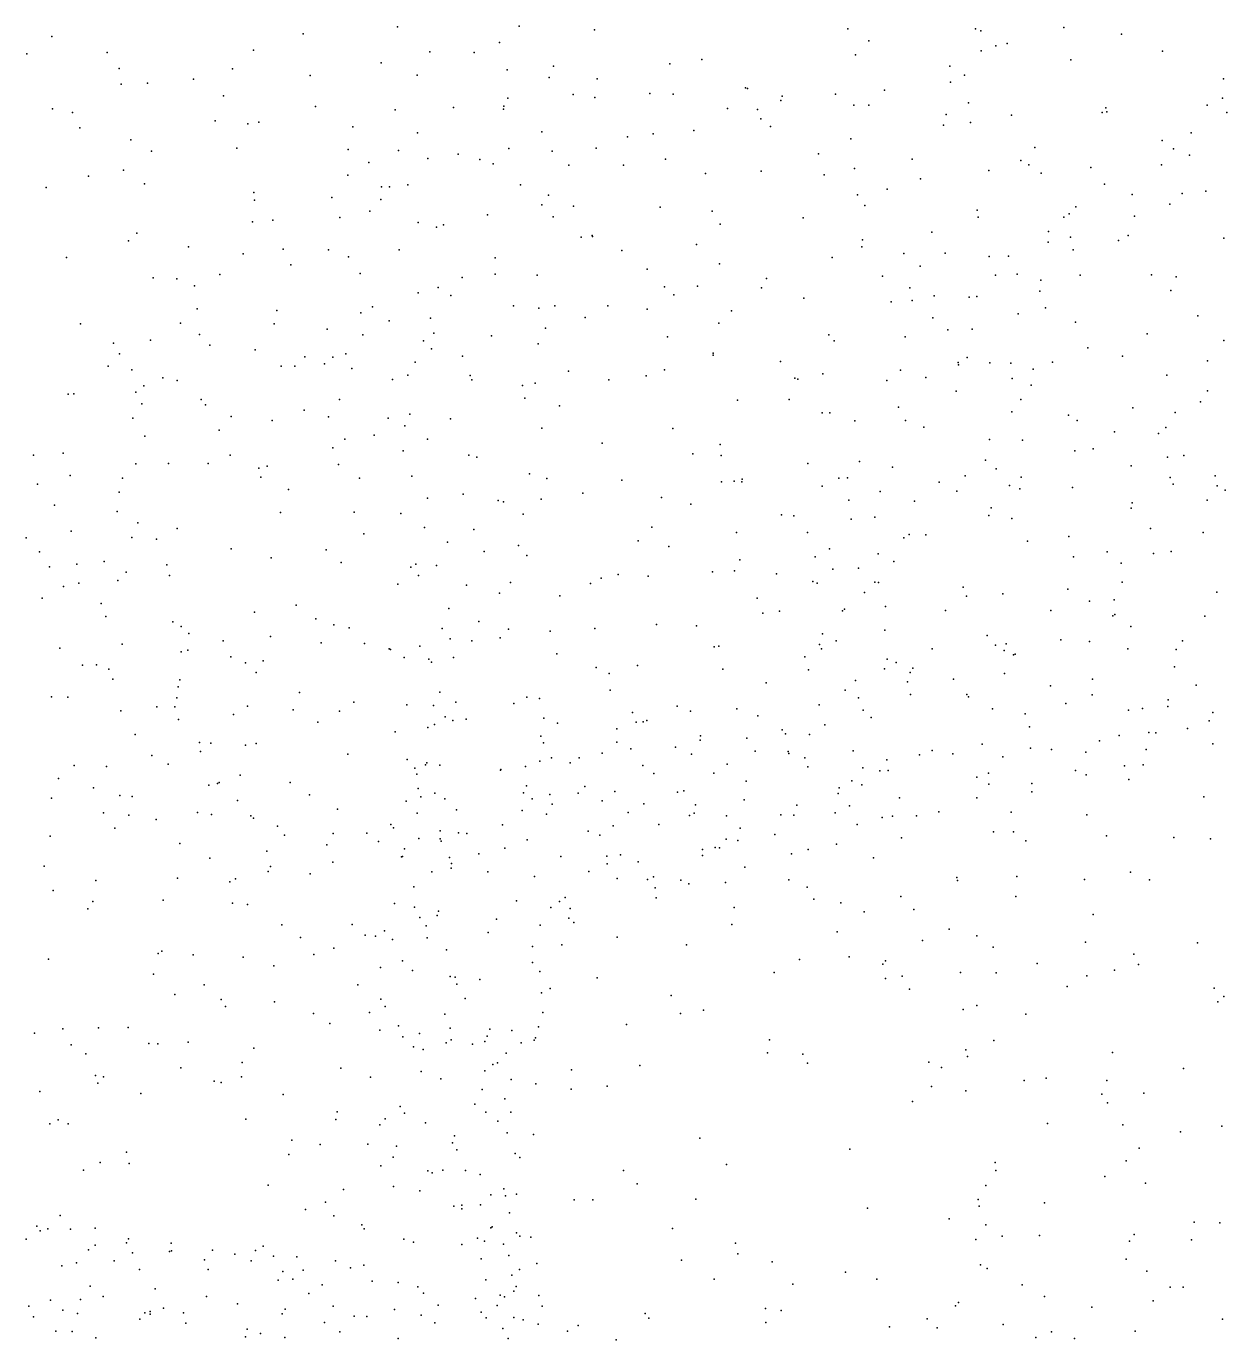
# Model space of a CAD drawing. Header units: metres. Extents: x -25 to 25, y -27.7 to 27.8.
# Drawn here: x -1.737 to -0.191, y 3.4 to 5.092 of the extents above; entities that cross this region are included whole.
import ezdxf

# ---------------------------------------------------------------- set-up
doc = ezdxf.new("R2010")
doc.units = ezdxf.units.M

msp = doc.modelspace()

# ---------------------------------------------------------------- linework, layer by layer
for p in [(-1.7046, 5.0784, 25.8565), (-1.3809, 5.0817, 15.5738), (-1.2593, 5.0908, 26.0219), (-1.1024, 5.0916, 29.1699), (-1.0054, 5.0872, 28.9107), (-0.6795, 5.0885, 20.309), (-0.5148, 5.0883, 15.2876), (-0.5081, 5.0856, 2.7946), (-0.4012, 5.09, -4.4255), (-0.327, 5.0815, -4.572), (-1.4447, 5.0607, -16.764), (-1.2176, 5.0588, 26.4302), (-1.1277, 5.0708, -20.504), (-0.6522, 5.073, -2.4592), (-0.5075, 5.0599, 20.0473), (-0.4889, 5.0662, -21.6678), (-0.4741, 5.0695, 26.9372), (-0.2739, 5.0597, 27.0469), (-1.7367, 5.056, 13.525), (-1.633, 5.058, -16.064), (-1.2801, 5.0446, 3.8482), (-1.1606, 5.0579, 26.5085), (-0.9084, 5.0432, 3.7418), (-0.8674, 5.0488, 26.775), (-0.6694, 5.0548, 15.3303), (-0.3923, 5.0483, 26.9717), (-1.6178, 5.0373, 29.5294), (-1.4716, 5.0369, 25.8073), (-1.3717, 5.0282, 29.4269), (-1.2338, 5.0288, 29.3166), (-1.1182, 5.0353, 15.4989), (-1.0641, 5.0256, 29.0229), (-1.0582, 5.0403, -16.1999), (-0.5478, 5.0402, 26.1504), (-0.529, 5.0288, 13.7971), (-1.615, 5.0169, 25.6461), (-1.581, 5.0184, 16.0227), (-1.5218, 5.0236, 29.5014), (-1.002, 5.0237, -16.5656), (-0.8112, 5.0123, 26.1331), (-0.8084, 5.0113, 15.4747), (-0.632, 5.0091, 26.8779), (-0.5472, 5.0198, 15.4664), (-0.1956, 5.0237, 26.2827), (-1.4834, 5.002, 22.2556), (-1.1173, 4.9989, 21.879), (-1.0331, 5.0036, 28.8711), (-1.005, 5, 28.7895), (-0.9345, 5.0051, 20.6143), (-0.9042, 5.0041, 28.6098), (-0.7658, 4.9959, 28.5084), (-0.7639, 5.0016, 20.408), (-0.6951, 5.004, -16.3254), (-0.5238, 4.9929, 28.4959), (-0.1967, 4.999, -23.6918), (-1.7035, 4.9852, 21.1962), (-1.6776, 4.9806, -23.1737), (-1.3647, 4.9882, 20.9776), (-1.2623, 4.9841, 26.2961), (-1.187, 4.9869, 29.2442), (-1.1226, 4.9848, 29.1311), (-1.1223, 4.9888, 26.5629), (-0.8345, 4.9855, 21.7479), (-0.7955, 4.9844, 26.8182), (-0.6715, 4.9899, 21.6755), (-0.6522, 4.9898, 28.5003), (-0.5527, 4.978, 3.2053), (-0.4686, 4.9771, -10.459), (-0.3516, 4.9807, -20.8506), (-0.3471, 4.9866, 21.5261), (-0.3458, 4.9814, 28.4862), (-0.2164, 4.9899, 27.0413), (-0.1914, 4.9805, 21.4505), (-1.6684, 4.9608, 25.5617), (-1.4942, 4.9698, 25.7469), (-1.452, 4.9661, 29.4549), (-1.4377, 4.9681, 15.9244), (-1.3169, 4.9622, 15.8089), (-0.8778, 4.9573, 26.7701), (-0.7915, 4.9725, -10.4059), (-0.7789, 4.9623, -2.9897), (-0.5562, 4.9643, 3.3851), (-0.5213, 4.9678, -4.1539), (-1.6026, 4.9455, 3.9295), (-1.2334, 4.9543, 26.3754), (-1.0735, 4.9557, 28.9407), (-0.963, 4.949, 28.635), (-0.93, 4.9532, 15.6137), (-0.6756, 4.9468, -3.7939), (-0.2745, 4.9446, 26.9974), (-0.237, 4.9542, 28.4589), (-1.5762, 4.9308, 29.4657), (-1.4663, 4.9345, 25.9207), (-1.3226, 4.933, 13.7855), (-1.2579, 4.9317, -23.3628), (-1.181, 4.9269, 29.1574), (-1.1158, 4.9343, 29.0152), (-1.06, 4.9306, 28.8101), (-1.0032, 4.9348, 26.6881), (-0.7171, 4.9275, -3.6334), (-0.4385, 4.9356, -23.5761), (-0.2601, 4.9338, 19.5406), (-0.2395, 4.9255, 2.5666), (-1.2962, 4.9161, 26.0248), (-1.2202, 4.9212, -16.6737), (-1.1531, 4.9201, 20.8104), (-1.1361, 4.9143, 26.5235), (-1.0384, 4.9125, 13.8523), (-0.9684, 4.9125, 26.1533), (-0.914, 4.9206, -23.3678), (-0.6709, 4.9082, 13.7837), (-0.5964, 4.9205, 20.1302), (-0.4565, 4.9188, 28.4924), (-0.4464, 4.9132, 26.9125), (-0.3666, 4.9095, 15.6946), (-0.2755, 4.9133, 13.5838), (-1.657, 4.8987, 16.2989), (-1.612, 4.9062, 13.6833), (-1.323, 4.8996, 29.2953), (-0.8627, 4.902, 13.8433), (-0.7909, 4.9051, -3.1859), (-0.7099, 4.9001, 3.7745), (-0.5857, 4.8952, 26.1957), (-0.4977, 4.9058, 3.0196), (-0.4305, 4.9024, 13.6592), (-1.7115, 4.8838, -10.2091), (-1.585, 4.8888, 25.5779), (-1.4444, 4.8775, -20.6192), (-1.2799, 4.8846, 20.8955), (-1.2695, 4.8846, 16.0204), (-1.246, 4.8873, 26.3154), (-1.1007, 4.8875, 3.8751), (-1.065, 4.8741, 28.7025), (-0.6668, 4.8746, -2.4876), (-0.6287, 4.8816, -3.9858), (-0.349, 4.8882, 26.9458), (-0.3131, 4.8747, 16.7372), (-0.2489, 4.8762, 26.7492), (-0.2184, 4.8793, -16.155), (-1.4432, 4.8674, 16.2327), (-1.3438, 4.871, 25.901), (-1.2806, 4.8685, 26.1447), (-1.0732, 4.8616, 26.6251), (-1.0328, 4.8599, 22.0884), (-0.921, 4.8588, 15.9234), (-0.6575, 4.8609, 15.9427), (-0.3856, 4.8589, 26.383), (-0.2647, 4.8623, 28.4573), (-1.446, 4.8395, 29.3405), (-1.4197, 4.842, -10.3193), (-1.3335, 4.8451, 22.2522), (-1.2947, 4.8536, 26.0535), (-1.2326, 4.8388, 29.1058), (-1.1432, 4.8486, 28.8723), (-1.0586, 4.8461, -21.3194), (-0.854, 4.8536, 21.9258), (-0.737, 4.8449, -2.8383), (-0.5129, 4.8547, 19.9525), (-0.5113, 4.8459, 16.1736), (-0.4011, 4.8459, 15.9743), (-0.3944, 4.8501, 16.3724), (-0.3103, 4.8472, 2.7042), (-1.5949, 4.8249, 29.3853), (-1.2089, 4.8328, 26.3825), (-1.1998, 4.836, 29.0208), (-1.0087, 4.822, 28.531), (-0.8438, 4.8365, 16.1224), (-0.5711, 4.8264, 26.8771), (-0.4208, 4.8271, 2.9053), (-0.3183, 4.8219, -4.6974), (-1.6057, 4.8152, 25.491), (-1.5284, 4.8077, 25.5513), (-1.0226, 4.8201, -16.6268), (-1.008, 4.8208, 16.2184), (-0.8741, 4.8103, -16.0637), (-0.6613, 4.8074, 28.4845), (-0.6606, 4.8164, 26.86), (-0.4215, 4.8137, 26.9068), (-0.3927, 4.8198, -16.3729), (-0.3309, 4.8156, -15.9316), (-0.1952, 4.8186, 27.0186), (-1.6853, 4.7939, 29.3822), (-1.458, 4.7987, 13.7663), (-1.4066, 4.8045, 29.2722), (-1.3481, 4.8038, 25.8168), (-1.3224, 4.7947, 3.9021), (-1.2572, 4.8036, 26.2325), (-1.1336, 4.7932, 22.2267), (-0.9702, 4.8027, 26.7118), (-0.6997, 4.7937, 16.5616), (-0.6074, 4.7991, -21.7612), (-0.554, 4.7992, 16.6606), (-0.4974, 4.7952, 28.4826), (-0.4726, 4.7954, 3.132), (-0.3891, 4.8037, 19.7478), (-1.4882, 4.772, 29.3015), (-1.3967, 4.7842, 25.7095), (-1.3074, 4.773, 25.9372), (-1.1334, 4.7724, 28.6558), (-1.0796, 4.771, 16.3921), (-0.9378, 4.7789, 20.6063), (-0.8447, 4.7857, 28.4761), (-0.5863, 4.7825, -23.4434), (-0.4892, 4.7709, -4.3601), (-0.4612, 4.7725, 16.7947), (-0.38, 4.7712, 28.4792), (-0.2884, 4.7716, 16.9468), (-1.5739, 4.7677, 29.3247), (-1.5433, 4.7663, 25.9198), (-1.5208, 4.7573, 21.0068), (-1.207, 4.7553, -10.3353), (-1.176, 4.7682, 26.4279), (-0.9155, 4.756, -21.4838), (-0.8731, 4.7569, 26.782), (-0.7905, 4.7546, 13.7557), (-0.7842, 4.7667, -3.1141), (-0.6346, 4.7696, 13.7131), (-0.5996, 4.7547, -4.1176), (-0.4306, 4.7646, -1.9127), (-0.2567, 4.7687, 27.321), (-1.2326, 4.7484, 28.8722), (-1.1904, 4.7449, 28.7123), (-0.9032, 4.7456, 22.1698), (-0.7358, 4.7415, 28.461), (-0.5963, 4.7383, 26.8746), (-0.5681, 4.7444, 28.4691), (-0.523, 4.7426, 26.3727), (-0.5131, 4.7434, 3.4256), (-0.4321, 4.7506, -4.5275), (-0.2632, 4.7513, 26.9784), (-1.5173, 4.7275, 3.8704), (-1.4145, 4.7254, 25.6201), (-1.3066, 4.7223, -15.9596), (-1.2914, 4.7303, -20.603), (-1.1098, 4.7314, 26.2061), (-1.0774, 4.7283, 20.7288), (-1.0568, 4.7317, 13.8035), (-0.9883, 4.7313, -10.355), (-0.9376, 4.7271, 26.7368), (-0.8291, 4.7249, -23.2956), (-0.6235, 4.7368, 20.0693), (-0.46, 4.721, 28.4603), (-0.4247, 4.7288, 26.7445), (-1.6675, 4.7085, -10.0291), (-1.5387, 4.7093, 25.4704), (-1.4181, 4.7084, -23.2555), (-1.27, 4.7121, 26.0708), (-1.2168, 4.7157, 26.2941), (-1.0177, 4.7164, 28.4796), (-0.8453, 4.7092, -20.7498), (-0.5697, 4.7162, 3.5997), (-0.3862, 4.7104, -22.1246), (-0.2287, 4.7186, -1.6555), (-1.5773, 4.6871, -15.9152), (-1.5143, 4.6945, -20.7282), (-1.3497, 4.7016, 29.0069), (-1.3041, 4.694, 25.8371), (-1.2257, 4.6864, 13.8226), (-1.2126, 4.6961, 28.6014), (-1.1382, 4.693, 26.4733), (-1.0687, 4.7029, 26.6201), (-0.9116, 4.6917, 28.4529), (-0.7036, 4.694, -3.8535), (-0.697, 4.6863, 22.0309), (-0.6055, 4.6917, -2.3644), (-0.5507, 4.7005, 21.8729), (-0.5194, 4.7014, 26.8978), (-0.2937, 4.6956, 28.4263), (-0.195, 4.6869, 21.5915), (-1.6249, 4.6834, 16.5974), (-1.6173, 4.6695, 25.376), (-1.501, 4.6807, 29.173), (-1.4425, 4.6749, 29.0999), (-1.3259, 4.6695, 25.7315), (-1.2155, 4.6763, 22.3263), (-1.0781, 4.6824, 16.5459), (-0.8528, 4.6705, 26.2915), (-0.3702, 4.6773, 2.9124), (-1.632, 4.6539, 29.1942), (-1.409, 4.654, 25.5539), (-1.3913, 4.6536, 28.8893), (-1.3785, 4.6657, 13.84), (-1.3534, 4.6568, 25.646), (-1.3424, 4.6655, 28.805), (-1.2367, 4.6589, 26.2024), (-1.1755, 4.6666, 26.3842), (-0.8528, 4.6679, 3.9396), (-0.766, 4.6599, 20.29), (-0.5371, 4.6585, 26.5252), (-0.5368, 4.6555, -4.25), (-0.5258, 4.6651, 28.436), (-0.4963, 4.6583, 27.0198), (-0.4694, 4.6578, -2.0515), (-0.4158, 4.659, 19.6973), (-0.3258, 4.6667, 26.9634), (-0.2162, 4.6606, 19.1703), (-1.6014, 4.6492, -16.8432), (-1.5613, 4.6388, 29.0925), (-1.3181, 4.6507, 28.6533), (-1.2656, 4.6365, 25.9571), (-1.2459, 4.6423, 26.1169), (-1.1655, 4.6419, 28.4633), (-1.1636, 4.6363, -23.2856), (-1.0391, 4.6472, -20.6432), (-0.9872, 4.636, -16.0115), (-0.939, 4.6414, 26.741), (-0.9153, 4.649, 16.6673), (-0.7476, 4.6384, 28.4171), (-0.7437, 4.637, -10.3819), (-0.7116, 4.6439, 3.8805), (-0.6115, 4.6485, 28.4303), (-0.5788, 4.6394, 26.8955), (-0.4675, 4.6379, 27.3587), (-0.4407, 4.6498, 16.9753), (-0.2686, 4.6423, -23.6895), (-1.5963, 4.6202, 22.4009), (-1.586, 4.6286, -10.2076), (-1.5431, 4.6355, 25.4081), (-1.0984, 4.6289, 26.5407), (-1.0821, 4.6318, 28.4387), (-0.6292, 4.6353, -20.8149), (-0.5397, 4.6217, 26.7036), (-0.4433, 4.6293, -16.4924), (-0.216, 4.6219, 19.0149), (-1.6832, 4.6179, 3.7931), (-1.6761, 4.6181, 29.1178), (-1.5887, 4.6051, 16.7395), (-1.5121, 4.611, 26.0486), (-1.5064, 4.6041, 28.9531), (-1.3339, 4.6107, 28.5381), (-1.0952, 4.6125, -16.6481), (-1.0506, 4.6026, 26.6433), (-0.8216, 4.61, 26.8523), (-0.7548, 4.6108, -3.5882), (-0.4565, 4.6108, -23.5168), (-0.225, 4.608, -10.5884), (-1.6002, 4.5869, 28.9592), (-1.4735, 4.5888, 28.7779), (-1.3793, 4.5972, 22.362), (-1.3479, 4.5887, 16.7229), (-1.2712, 4.5869, 25.8118), (-1.2435, 4.5919, 26.0284), (-1.1911, 4.5858, 20.7989), (-0.7123, 4.5939, 26.8763), (-0.7025, 4.5939, 13.7628), (-0.614, 4.6008, -4.1192), (-0.4681, 4.5948, 26.9284), (-0.395, 4.5907, 21.8162), (-0.3123, 4.6001, 27.6978), (-0.2577, 4.5941, -22.2797), (-1.4888, 4.5713, 28.6543), (-1.4208, 4.584, 20.9046), (-1.2497, 4.5771, 28.4552), (-1.0732, 4.5738, 16.7651), (-0.9047, 4.5736, 26.7909), (-0.6703, 4.5833, 16.9019), (-0.6049, 4.5839, 19.9351), (-0.5813, 4.5754, 3.505), (-0.3841, 4.5837, 28.4002), (-0.3359, 4.5691, 26.9804), (-0.2699, 4.5749, 28.359), (-1.5847, 4.5638, 28.7706), (-1.3272, 4.5596, -16.7267), (-1.2893, 4.565, 25.7201), (-1.2208, 4.5598, 26.1172), (-0.9959, 4.5547, 28.3815), (-0.8437, 4.5529, -23.137), (-0.4968, 4.5594, 13.72), (-0.4542, 4.5585, -15.8955), (-0.2792, 4.5669, -16.2959), (-1.7279, 4.539, -9.6019), (-1.6898, 4.5419, 28.8043), (-1.4746, 4.5393, 13.8865), (-1.3426, 4.5487, -21.0874), (-1.2521, 4.5446, 25.8969), (-1.1673, 4.5391, 28.3978), (-1.157, 4.5367, 26.3737), (-0.8788, 4.5409, 20.4746), (-0.8424, 4.5388, 26.3745), (-0.3868, 4.5449, 17.1553), (-0.3634, 4.5473, 19.5119), (-0.2677, 4.5365, 18.8526), (-0.2465, 4.5386, 13.6121), (-1.596, 4.5281, 25.2993), (-1.5542, 4.5286, 28.5712), (-1.5031, 4.5283, 25.3666), (-1.4379, 4.5223, 16.8726), (-1.4273, 4.5248, 28.4756), (-1.3354, 4.5272, 25.5608), (-0.7307, 4.5286, -2.8917), (-0.6641, 4.5308, 26.5089), (-0.6217, 4.5238, 27.0159), (-0.5021, 4.5326, -4.3796), (-0.4883, 4.5214, 3.2203), (-0.3145, 4.5254, 19.3018), (-1.7227, 4.5018, 17.1469), (-1.6808, 4.5131, 28.72), (-1.6135, 4.5094, 16.9735), (-1.4354, 4.5107, 25.4233), (-1.3083, 4.5096, 26.2546), (-1.2408, 4.5119, 3.8237), (-1.0893, 4.5152, 28.3644), (-1.0671, 4.5093, 26.6155), (-0.9703, 4.5071, -10.3738), (-0.8419, 4.5047, -20.6743), (-0.8257, 4.5055, 28.3405), (-0.8158, 4.5046, 22.3202), (-0.8154, 4.5084, 3.9363), (-0.6908, 4.5095, -21.8625), (-0.6798, 4.5098, -3.9312), (-0.5615, 4.5043, 26.9471), (-0.5284, 4.5125, 22.0093), (-0.4562, 4.5107, -4.5355), (-0.2642, 4.5105, 21.7785), (-0.2604, 4.5019, 2.7239), (-0.2063, 4.5124, 17.4425), (-1.6176, 4.4917, 26.0417), (-1.3996, 4.4951, -20.5969), (-1.2206, 4.4838, 28.355), (-1.1748, 4.4891, 26.2906), (-1.0205, 4.49, 26.7078), (-0.9193, 4.4848, 26.8092), (-0.7123, 4.4992, 26.9195), (-0.6378, 4.4925, 28.3442), (-0.539, 4.4927, 19.7559), (-0.471, 4.5, -2.1811), (-0.458, 4.4957, 28.3454), (-0.3902, 4.4976, -2.0222), (-0.2039, 4.4998, -1.7519), (-0.1935, 4.4939, 18.0193), (-1.701, 4.4747, 3.7292), (-1.6204, 4.4667, -9.9029), (-1.1294, 4.4806, 26.4522), (-1.1227, 4.4791, 26.3378), (-1.0744, 4.4827, 3.8873), (-0.8816, 4.4762, -21.5502), (-0.6779, 4.4811, 3.6961), (-0.5936, 4.4797, -22.215), (-0.4948, 4.4712, 27.6407), (-0.3143, 4.4708, 18.5), (-0.3131, 4.4777, 19.1111), (-0.2164, 4.4812, 27.9772), (-1.5938, 4.4522, 28.4916), (-1.41, 4.4655, 28.3923), (-1.315, 4.4657, 20.7996), (-1.2551, 4.4641, 16.939), (-1.0976, 4.4631, 22.4338), (-0.7647, 4.4625, -3.3523), (-0.7487, 4.4609, -3.0443), (-0.6749, 4.4566, 27.1527), (-0.6447, 4.4595, 27.364), (-0.4978, 4.4616, -23.3386), (-0.468, 4.4577, -22.6261), (-1.7373, 4.4327, -20.6765), (-1.6795, 4.4412, 18.3501), (-1.6012, 4.4333, 25.2591), (-1.5429, 4.4446, 17.1106), (-1.3025, 4.4378, 25.5921), (-1.2246, 4.446, -10.3421), (-1.1608, 4.4435, 13.8889), (-0.9319, 4.4463, 22.436), (-0.8227, 4.4394, -16.6455), (-0.7313, 4.4394, -3.648), (-0.6073, 4.4326, 17.1344), (-0.6002, 4.4368, -2.5086), (-0.5789, 4.4364, 28.3056), (-0.3947, 4.4343, 27.0324), (-0.2897, 4.4447, -4.8942), (-0.2219, 4.4394, 17.6554), (-1.5695, 4.4311, 22.4693), (-1.4734, 4.4184, -15.9371), (-1.3513, 4.4171, 25.4966), (-1.195, 4.4273, 26.1879), (-1.1036, 4.4228, -20.5597), (-0.9494, 4.429, -15.9868), (-0.9099, 4.4217, 28.2935), (-0.7029, 4.4183, 28.294), (-0.4478, 4.4284, 28.2943), (-1.7202, 4.4148, 18.1618), (-1.6371, 4.402, -16.3419), (-1.422, 4.4071, 28.3286), (-1.3316, 4.4009, 13.9123), (-1.1475, 4.4152, 26.3952), (-1.0927, 4.4101, 26.5505), (-0.8183, 4.4042, 20.2259), (-0.7216, 4.4082, 19.9474), (-0.6401, 4.412, 13.8417), (-0.6201, 4.4022, -20.7141), (-0.3887, 4.4083, 18.8421), (-0.3452, 4.4148, 28.2566), (-0.3274, 4.3999, 18.2493), (-0.2859, 4.4127, -1.9318), (-0.2629, 4.4152, 27.1234), (-1.7072, 4.3953, 13.8894), (-1.6723, 4.3986, -16.6293), (-1.6087, 4.3883, 18.5071), (-1.5561, 4.3978, 3.7067), (-1.553, 4.3843, 28.3587), (-1.2419, 4.3949, 28.2965), (-1.2357, 4.3986, 17.0798), (-1.2322, 4.3842, 25.809), (-1.2091, 4.3972, 25.9737), (-0.9749, 4.3854, 17.0653), (-0.9363, 4.3835, 20.4662), (-0.8535, 4.3887, 26.9115), (-0.8251, 4.3901, 28.2696), (-0.7711, 4.3863, 17.1128), (-0.6988, 4.3924, 26.7112), (-0.6656, 4.3935, 26.9982), (-1.6892, 4.3699, 28.4357), (-1.6696, 4.3742, 20.8862), (-1.6193, 4.3777, 17.3794), (-1.2588, 4.3732, 3.7545), (-1.1703, 4.3715, 26.2737), (-1.1139, 4.3752, 28.2747), (-1.0108, 4.374, 26.3931), (-0.9971, 4.3806, 28.2723), (-0.7242, 4.3764, 26.9384), (-0.719, 4.3744, -22.5927), (-0.6447, 4.3756, 3.4679), (-0.6398, 4.3751, -4.0174), (-0.531, 4.3691, 17.2649), (-0.3961, 4.3665, 7.3354), (-0.3262, 4.3756, 27.9505), (-1.7168, 4.3551, 25.1659), (-1.6407, 4.348, -20.9848), (-1.1279, 4.3612, 20.6604), (-1.0504, 4.3579, 26.6777), (-0.7961, 4.3548, -10.4222), (-0.6579, 4.3623, -2.6922), (-0.5263, 4.3576, 28.244), (-0.4797, 4.3606, 18.6063), (-0.3679, 4.3509, 21.9925), (-0.3364, 4.353, 18.102), (-0.2042, 4.3629, 28.1517), (-1.635, 4.3314, 28.3416), (-1.4436, 4.3368, 25.3425), (-1.3896, 4.3459, 25.4204), (-1.193, 4.3416, 26.0584), (-0.7889, 4.3357, 26.5287), (-0.7675, 4.3384, 26.9903), (-0.6864, 4.3386, 27.5262), (-0.6835, 4.3408, -3.8419), (-0.6308, 4.3443, 22.2401), (-0.5537, 4.339, 27.0612), (-0.4177, 4.3391, -16.5278), (-0.338, 4.3323, 27.1418), (-0.3354, 4.3341, -22.7672), (-0.2195, 4.3317, 28.113), (-1.5486, 4.3245, 18.3457), (-1.538, 4.3184, 28.3034), (-1.3646, 4.3282, 22.4821), (-1.3413, 4.3207, -22.9816), (-1.3214, 4.3169, 25.4975), (-1.2016, 4.3159, 25.9509), (-1.1547, 4.3249, 26.3598), (-1.1163, 4.315, -16.6693), (-1.0052, 4.3158, 26.7773), (-0.9258, 4.3211, 26.8701), (-0.874, 4.3195, 28.2207), (-0.3149, 4.3183, 17.8264), (-1.528, 4.3096, 13.9213), (-1.4839, 4.2999, 17.3742), (-1.423, 4.3056, -16.1403), (-1.3576, 4.2974, 28.2495), (-1.1913, 4.3027, 22.5195), (-1.1634, 4.3001, -15.9785), (-1.127, 4.304, 28.2208), (-1.0628, 4.3126, -22.9124), (-0.7118, 4.309, -2.9149), (-0.6944, 4.3, 27.0519), (-0.6315, 4.3139, 28.2094), (-0.4999, 4.3069, -4.3907), (-0.4052, 4.3011, 2.9927), (-0.3683, 4.2991, -2.1976), (-0.2483, 4.3001, 7.4659), (-1.6939, 4.2906, 19.1651), (-1.614, 4.2958, 25.1844), (-1.5379, 4.286, 18.7094), (-1.5294, 4.2881, 22.5516), (-1.3019, 4.2967, 20.6937), (-1.2701, 4.2899, 25.6183), (-1.2683, 4.2889, 28.2263), (-1.2304, 4.2932, 25.765), (-1.0542, 4.2832, 17.2062), (-0.8514, 4.2924, 26.9683), (-0.8453, 4.2932, 20.0006), (-0.7156, 4.2951, 3.653), (-0.7131, 4.2897, 17.2607), (-0.5709, 4.2899, 3.3048), (-0.489, 4.2944, 17.4014), (-0.478, 4.2876, 27.1388), (-0.4754, 4.296, 28.1755), (-0.4659, 4.2821, 22.1152), (-0.4639, 4.283, 7.5071), (-0.3186, 4.2897, -23.3326), (-0.2563, 4.289, 28.0847), (-1.6647, 4.2688, 17.8926), (-1.6469, 4.2689, -22.9031), (-1.631, 4.2636, 3.6732), (-1.4737, 4.2796, 18.5696), (-1.455, 4.2718, 28.245), (-1.4322, 4.2741, -16.3887), (-1.2507, 4.2786, -21.2212), (-1.2191, 4.2765, 17.2511), (-1.2155, 4.2726, 25.8611), (-1.187, 4.2787, 13.9164), (-1.0036, 4.2655, 13.9211), (-0.95, 4.2684, 28.1738), (-0.8402, 4.2635, 28.1613), (-0.7349, 4.2796, -3.2123), (-0.6321, 4.2641, 27.6706), (-0.6285, 4.2764, 18.5816), (-0.6171, 4.272, 18.7563), (-0.5956, 4.2649, -10.492), (-0.2588, 4.2665, 2.5849), (-1.626, 4.2506, -9.847), (-1.5396, 4.2496, 25.2067), (-1.4411, 4.2591, 25.299), (-0.9868, 4.2578, 20.3843), (-0.73, 4.2628, -15.9344), (-0.6694, 4.2489, 27.1256), (-0.6026, 4.2472, 19.5603), (-0.5989, 4.2594, 28.1494), (-0.5433, 4.2506, 18.3368), (-0.4777, 4.2579, 3.122), (-0.3644, 4.2508, 27.2211), (-1.5417, 4.2407, 26.2038), (-1.3853, 4.2336, 18.4091), (-1.2046, 4.2338, 26.1923), (-0.9853, 4.2365, 22.6428), (-0.7846, 4.2458, 26.7182), (-0.6826, 4.2364, -22.1742), (-0.5985, 4.231, 27.1789), (-0.5261, 4.231, 13.8966), (-0.4184, 4.2422, 28.0963), (-0.3645, 4.2305, 13.8564), (-0.2306, 4.2427, 27.3425), (-1.7047, 4.2277, -9.642), (-1.6839, 4.2274, 28.3264), (-1.5692, 4.2149, 19.1074), (-1.5458, 4.2149, 17.5957), (-1.5435, 4.2267, 28.2674), (-1.4525, 4.2159, 18.2197), (-1.3154, 4.2208, 28.1865), (-1.2474, 4.2176, 18.4896), (-1.213, 4.2169, 20.5745), (-1.1841, 4.2208, 26.3077), (-1.1095, 4.2194, 26.563), (-1.0925, 4.2273, 3.7849), (-1.0765, 4.2257, 26.658), (-0.8992, 4.2157, -20.4991), (-0.7161, 4.2177, -3.3887), (-0.6656, 4.2266, 22.3406), (-0.524, 4.2278, 19.2374), (-0.4931, 4.2126, 28.0514), (-0.3987, 4.2192, -15.842), (-0.2999, 4.213, 27.9817), (-0.2673, 4.2155, -10.6784), (-0.2667, 4.2242, -23.1244), (-1.6156, 4.21, 25.1237), (-1.5411, 4.1989, 18.0497), (-1.4704, 4.2053, 18.8958), (-1.3936, 4.211, 18.7462), (-1.334, 4.2094, 25.4116), (-1.1978, 4.202, 26.3709), (-1.1882, 4.1973, 22.6325), (-1.1708, 4.1992, 28.1324), (-1.0709, 4.2004, 28.1193), (-0.9568, 4.2078, 23.8053), (-0.9381, 4.1973, 7.4334), (-0.8818, 4.2096, 27.0041), (-0.8221, 4.2124, 18.6602), (-0.7954, 4.2033, 19.7384), (-0.6595, 4.2106, -3.7515), (-0.6494, 4.2014, -2.7698), (-0.4511, 4.2061, 27.2429), (-0.3179, 4.2109, -16.2576), (-0.2142, 4.1969, 21.9878), (-0.2094, 4.2076, 27.4296), (-1.597, 4.1792, 20.6385), (-1.3618, 4.1953, 22.6063), (-1.2621, 4.1826, 25.6082), (-1.22, 4.1885, 25.8447), (-1.2115, 4.1924, 26.0397), (-1.0534, 4.1938, 26.7536), (-0.9766, 4.1868, 18.7044), (-0.952, 4.1952, 26.9102), (-0.943, 4.1956, 28.0865), (-0.7637, 4.1855, 27.1781), (-0.7594, 4.1804, 28.0217), (-0.7285, 4.1793, 18.9117), (-0.7091, 4.1918, -3.0293), (-0.4452, 4.1891, -4.5679), (-0.2919, 4.1819, 27.4148), (-0.2828, 4.1815, 27.9045), (-0.242, 4.1873, 2.4237), (-1.5142, 4.1691, -20.4912), (-1.4995, 4.1683, 19.2565), (-1.4549, 4.1658, 28.1847), (-1.4412, 4.1677, 25.2382), (-1.0748, 4.1771, 23.9891), (-1.0713, 4.1685, -10.4511), (-0.977, 4.1693, 18.4198), (-0.9014, 4.1629, 17.3741), (-0.8695, 4.1721, 27.2855), (-0.869, 4.1777, 27.0832), (-0.8093, 4.1745, -22.485), (-0.5064, 4.1671, 17.9063), (-0.4443, 4.1619, 27.3475), (-0.3552, 4.1713, 28.0272), (-0.3297, 4.1779, 7.3473), (-0.2091, 4.1674, 27.6712), (-1.5757, 4.1522, 13.9121), (-1.5129, 4.1576, 17.7813), (-1.323, 4.1539, 28.1292), (-1.2467, 4.1473, 28.0893), (-1.0758, 4.1451, 28.0329), (-1.0611, 4.1491, -21.3599), (-1.0255, 4.1493, 23.6333), (-0.9956, 4.1555, 20.0504), (-0.9588, 4.1607, 24.1103), (-0.8808, 4.154, -21.5285), (-0.7987, 4.1579, 22.5843), (-0.7562, 4.1575, 23.6269), (-0.7553, 4.1548, 18.2925), (-0.7348, 4.1491, 27.6058), (-0.6724, 4.1585, 7.7477), (-0.6289, 4.1467, 27.2912), (-0.587, 4.153, 17.5957), (-0.5708, 4.1587, -4.0131), (-0.5443, 4.1544, 27.9438), (-0.4796, 4.1506, 7.2933), (-0.4172, 4.16, 27.9323), (-0.373, 4.1566, 2.8864), (-0.2951, 4.1602, 7.5363), (-1.6758, 4.1393, 28.2937), (-1.6342, 4.1381, 19.6213), (-1.5547, 4.1413, 28.2255), (-1.2371, 4.136, 3.7159), (-1.2342, 4.1281, 23.9465), (-1.2232, 4.1405, -16.1786), (-1.2213, 4.1427, 26.1773), (-1.2048, 4.14, 18.8865), (-1.1264, 4.1336, 26.5472), (-1.1261, 4.1342, 20.3852), (-1.0946, 4.1382, -20.4126), (-1.0371, 4.1428, 18.861), (-0.9435, 4.1395, 27.0049), (-0.9293, 4.1292, 27.9618), (-0.8518, 4.1295, 7.772), (-0.8349, 4.1411, 27.2094), (-0.7309, 4.1376, 27.9355), (-0.6599, 4.1365, 7.2816), (-0.638, 4.1324, 27.9146), (-0.6275, 4.1329, 3.3523), (-0.4982, 4.1295, 27.8324), (-0.386, 4.133, 27.7815), (-0.323, 4.1392, 27.7169), (-0.2992, 4.1405, -4.8635), (-1.6959, 4.1227, 23.684), (-1.502, 4.1139, 25.1268), (-1.491, 4.1163, -10.2424), (-1.4888, 4.1175, 19.5511), (-1.4618, 4.127, -22.8718), (-1.3976, 4.1176, 18.0663), (-1.0931, 4.1134, 26.654), (-1.0182, 4.1126, 26.4118), (-0.8102, 4.1193, 27.9089), (-0.674, 4.1197, 23.8247), (-0.6615, 4.1147, 18.1055), (-0.5132, 4.1246, -4.1866), (-0.4978, 4.1156, 27.4647), (-0.4422, 4.1161, 27.5408), (-0.3724, 4.1275, -2.4143), (-0.3175, 4.1216, 22.0871), (-1.7049, 4.0972, 19.788), (-1.6509, 4.1108, 24.9989), (-1.617, 4.1009, 23.506), (-1.601, 4.0993, 26.1881), (-1.4654, 4.0943, 20.505), (-1.3725, 4.1018, 17.6279), (-1.2328, 4.1098, 23.7329), (-1.2294, 4.0992, 25.7276), (-1.211, 4.1038, 26.2928), (-1.1981, 4.0965, 28.0139), (-1.0971, 4.1042, 22.7947), (-1.0858, 4.0967, 17.4801), (-1.0631, 4.1019, 13.9393), (-1.0267, 4.1038, 26.8936), (-0.9794, 4.1061, 19.7013), (-0.8985, 4.105, 13.9487), (-0.8906, 4.1067, 26.8962), (-0.813, 4.095, 27.3472), (-0.6916, 4.1033, 27.824), (-0.6906, 4.1106, 19.3308), (-0.6128, 4.0978, -16.6652), (-0.5133, 4.0977, 27.7256), (-0.4423, 4.1057, 27.6481), (-0.2208, 4.0991, -2.2413), (-1.6379, 4.0783, 22.9666), (-1.517, 4.079, 22.8491), (-1.3364, 4.0832, 19.4679), (-1.2479, 4.0937, 25.6404), (-1.2339, 4.0779, 26.041), (-1.1831, 4.0825, 7.387), (-1.0988, 4.0815, 19.0201), (-1.06, 4.0897, 19.8506), (-0.9956, 4.094, 18.2595), (-0.9623, 4.0788, 23.3273), (-0.942, 4.09, -22.6683), (-0.8773, 4.078, 27.8396), (-0.8754, 4.0889, 3.7574), (-0.7451, 4.0884, 27.3977), (-0.6958, 4.0785, -21.9858), (-0.677, 4.0873, -3.2809), (-0.562, 4.0799, -2.7306), (-0.4688, 4.0793, -2.593), (-1.6053, 4.0755, 28.2422), (-1.5699, 4.0699, 25.0092), (-1.4988, 4.0764, 3.6625), (-1.448, 4.0745, 23.8909), (-1.4445, 4.0715, 26.2821), (-1.4136, 4.0612, 23.5408), (-1.2678, 4.0635, 7.5354), (-1.124, 4.0631, 23.453), (-1.0675, 4.0769, 26.774), (-0.9817, 4.0616, 22.9907), (-0.9229, 4.0635, 26.5443), (-0.8833, 4.0752, 19.0833), (-0.8357, 4.0748, 17.5335), (-0.7658, 4.0758, 27.7706), (-0.7487, 4.0756, 23.4652), (-0.6671, 4.0634, 24.0429), (-0.6351, 4.0725, 7.6047), (-0.6217, 4.0741, 27.5688), (-0.5907, 4.0744, 27.6669), (-0.3715, 4.076, -4.6939), (-1.7067, 4.0483, -20.4902), (-1.6234, 4.0587, 23.1187), (-1.4046, 4.0498, 25.1875), (-1.3419, 4.0518, 17.8157), (-1.2987, 4.0524, 25.382), (-1.2645, 4.059, -21.214), (-1.2317, 4.0455, 13.9215), (-1.2045, 4.0448, 19.9221), (-1.2044, 4.0552, 20.2624), (-1.1807, 4.0526, 19.1648), (-1.1699, 4.0519, 19.6162), (-1.0921, 4.0436, 27.9137), (-1.0135, 4.0549, 27.8599), (-0.9987, 4.0498, 27.011), (-0.8362, 4.0446, 27.5189), (-0.8179, 4.0586, -10.5566), (-0.7733, 4.0505, 27.5133), (-0.61, 4.0464, -3.6089), (-0.4919, 4.054, 13.9559), (-0.4659, 4.0539, -4.3769), (-0.3463, 4.0487, -20.7378), (-0.2597, 4.0465, 2.3629), (-0.2125, 4.045, -4.9931), (-1.5395, 4.0389, 19.8442), (-1.4274, 4.0289, 25.1005), (-1.3501, 4.0372, 19.8147), (-1.2838, 4.0415, 23.4427), (-1.2502, 4.0319, 25.5208), (-1.2029, 4.0421, 22.9143), (-1.1212, 4.0331, 19.3497), (-0.8666, 4.0314, 23.2092), (-0.8502, 4.0337, 27.4385), (-0.8448, 4.0333, 24.1979), (-0.8209, 4.0427, 27.6696), (-0.7303, 4.0311, 17.9482), (-0.6938, 4.0383, 22.5809), (-0.4502, 4.0423, -16.3386), (-1.7143, 4.0096, 23.9813), (-1.5009, 4.02, 20.3308), (-1.3424, 4.0151, 25.2621), (-1.2542, 4.0216, 26.1368), (-1.253, 4.0221, 26.2266), (-1.1921, 4.0211, 27.9404), (-1.1897, 4.0133, 23.1764), (-1.1545, 4.0256, 26.536), (-1.0488, 4.0221, 26.8935), (-0.9896, 4.0226, 17.5924), (-0.9891, 4.0126, -16.0314), (-0.9722, 4.0243, 27.0913), (-0.9492, 4.0153, 27.7181), (-0.8664, 4.0236, 27.5236), (-0.7517, 4.0255, 23.3183), (-0.6461, 4.0205, -3.0794), (-1.5425, 3.9943, 28.184), (-1.4677, 3.9935, 20.1598), (-1.426, 4.0029, 13.8876), (-1.423, 4.0095, 23.0377), (-1.3719, 3.9999, 20.0258), (-1.2149, 4.0025, 25.6274), (-1.1903, 4.0074, 17.7758), (-1.1431, 4.0025, 17.9444), (-1.0828, 3.9966, 27.7876), (-1.0129, 4.0031, 3.7829), (-0.9763, 3.9941, 27.1706), (-0.9294, 3.9959, 27.3512), (-0.8119, 4.0083, 23.0407), (-0.5388, 3.995, -10.6627), (-0.4618, 3.9965, -15.9265), (-0.3747, 3.9928, 2.7851), (-0.3152, 4.0019, 2.5722), (-1.7027, 3.9784, -9.7357), (-1.6476, 3.9912, 24.8536), (-1.4751, 3.9897, 28.1268), (-1.2382, 3.9831, 25.9137), (-0.9373, 3.9926, 27.57), (-0.9275, 3.982, -16.63), (-0.8945, 3.9917, 7.6529), (-0.8842, 3.9871, 17.8327), (-0.8369, 3.9887, 7.3097), (-0.7554, 3.992, -20.4469), (-0.7318, 3.9826, 22.8335), (-0.538, 3.9913, -3.7464), (-0.2907, 3.9922, -4.8061), (-1.6515, 3.9643, 3.6144), (-1.5611, 3.9659, 24.8916), (-1.4718, 3.9621, 24.9623), (-1.4524, 3.9606, 7.2866), (-1.2631, 3.9619, 26.0579), (-1.1059, 3.9651, 26.721), (-1.0507, 3.9644, 27.6359), (-1.0434, 3.9696, 26.9987), (-0.9261, 3.9688, 26.7602), (-0.7231, 3.9671, -22.2059), (-0.6882, 3.9626, 24.1648), (-0.6109, 3.9707, -3.4194), (-0.4629, 3.9706, -4.2101), (-1.6581, 3.9548, 26.1489), (-1.2374, 3.9569, 26.4163), (-1.2303, 3.9436, 25.4258), (-1.2081, 3.9461, 27.8421), (-1.2063, 3.9516, 24.2601), (-1.0617, 3.9566, 7.6561), (-1.0387, 3.9426, 27.4331), (-1.0368, 3.9551, 27.5192), (-0.8259, 3.9565, -22.4676), (-0.6584, 3.9508, 27.773), (-0.5942, 3.954, 23.7861), (-0.3635, 3.9476, -2.5872), (-1.408, 3.9341, 28.0423), (-1.3177, 3.9345, 27.9501), (-1.2762, 3.9266, 26.2207), (-1.2224, 3.933, 25.8087), (-1.1318, 3.9413, 27.7409), (-1.0756, 3.9336, -20.3042), (-1.032, 3.9373, 27.3007), (-0.8288, 3.9346, -21.622), (-0.6932, 3.9253, 23.1753), (-0.549, 3.9288, 27.8814), (-1.3843, 3.9178, 7.5891), (-1.3011, 3.9209, 25.1637), (-1.2876, 3.9195, -10.4652), (-1.2656, 3.9153, 26.324), (-1.2209, 3.9175, 3.7152), (-1.1427, 3.9244, 26.6324), (-1.0475, 3.9083, 27.1641), (-0.9762, 3.9184, 27.2128), (-0.887, 3.9083, 7.4483), (-0.5832, 3.914, 24.0001), (-0.5133, 3.9199, -2.8461), (-0.3732, 3.912, -10.8125), (-0.229, 3.911, 14.0103), (-1.5675, 3.8974, 24.8175), (-1.5629, 3.9004, 13.8333), (-1.5222, 3.8954, 24.2247), (-1.458, 3.8925, 24.8977), (-1.3671, 3.8962, 26.3169), (-1.3413, 3.904, 25.0649), (-1.196, 3.902, 25.5778), (-1.0855, 3.9061, 26.812), (-0.6774, 3.8928, 23.0137), (-0.492, 3.9054, 14.0394), (-0.3111, 3.8965, -4.6747), (-1.7087, 3.8899, 24.7244), (-1.4185, 3.8813, 3.6671), (-1.281, 3.8792, 26.1483), (-1.2526, 3.8877, 25.2469), (-1.2399, 3.8754, 25.8705), (-1.0856, 3.8855, 27.4766), (-0.7416, 3.8894, -10.697), (-0.6341, 3.8835, 23.3964), (-0.6307, 3.888, 22.7103), (-0.4355, 3.8843, -3.9073), (-0.3359, 3.876, 28.0636), (-0.3048, 3.883, 2.3743), (-1.5733, 3.8705, 7.423), (-1.1913, 3.8675, 25.6778), (-1.185, 3.8666, 25.4793), (-1.1828, 3.8578, 26.3816), (-1.1534, 3.8638, 27.639), (-1.0759, 3.874, 27.3907), (-1.0021, 3.8661, 26.9192), (-0.774, 3.8727, 14.0362), (-0.6309, 3.8652, -15.971), (-0.6094, 3.8683, 3.2654), (-0.5344, 3.8728, 22.5138), (-0.4882, 3.8725, 3.0411), (-0.3716, 3.8684, 22.3037), (-1.5458, 3.8444, -10.2702), (-1.5083, 3.8568, -20.4375), (-1.3105, 3.8571, 27.9048), (-1.0739, 3.8467, 26.9681), (-1.0625, 3.8522, -21.3499), (-0.9068, 3.8432, 3.7437), (-0.6, 3.8512, -16.2282), (-0.3967, 3.8548, -4.1094), (-0.2076, 3.8527, 22.1691), (-0.1952, 3.8417, 2.0567), (-1.4863, 3.838, 24.831), (-1.4806, 3.8291, 28.0768), (-1.4178, 3.8351, 28.0154), (-1.2805, 3.8385, 27.826), (-1.2752, 3.829, 26.2985), (-1.1721, 3.8393, 26.6056), (-0.8652, 3.8242, 24.3471), (-0.531, 3.8253, -3.233), (-0.5134, 3.8303, -3.0033), (-0.2027, 3.8352, -4.8892), (-1.3676, 3.8202, 24.9447), (-1.3466, 3.8072, 24.3881), (-1.2955, 3.8214, 25.0475), (-1.1983, 3.819, 25.7844), (-1.0721, 3.8214, 27.06), (-0.895, 3.8199, -16.2798), (-0.4499, 3.8191, -3.623), (-1.7269, 3.7945, 24.3786), (-1.6901, 3.8002, 28.2574), (-1.6441, 3.8016, -20.7322), (-1.606, 3.802, 7.1071), (-1.2821, 3.7985, 7.047), (-1.258, 3.8043, 13.8986), (-1.2522, 3.79, 25.9621), (-1.2309, 3.7943, 26.5005), (-1.1914, 3.8011, 7.5296), (-1.1436, 3.7909, 26.7095), (-1.1402, 3.7997, 24.4015), (-1.1118, 3.7983, 27.4021), (-1.0778, 3.8027, 13.9425), (-0.9642, 3.8057, -22.5982), (-1.6794, 3.7797, -9.9294), (-1.5795, 3.7812, 28.162), (-1.5677, 3.7811, 26.1826), (-1.5289, 3.7832, 24.4058), (-1.4441, 3.7755, -22.8054), (-1.2387, 3.7771, 27.6855), (-1.2264, 3.7738, 25.8788), (-1.1966, 3.7823, 25.2235), (-1.1902, 3.7862, 27.6055), (-1.1628, 3.7806, 25.6877), (-1.1466, 3.784, 27.4882), (-1.1002, 3.7821, 26.8905), (-1.0832, 3.7857, 27.1547), (-1.0815, 3.7886, -10.6439), (-0.78, 3.786, -22.3305), (-0.5275, 3.7731, 24.0949), (-0.4914, 3.7852, -20.6903), (-1.6605, 3.7682, 24.6582), (-1.4592, 3.7571, 24.7884), (-1.1306, 3.7563, 7.3065), (-1.1195, 3.7688, 26.8079), (-0.7826, 3.7693, 27.6714), (-0.7371, 3.7678, -22.0715), (-0.7312, 3.756, 3.5249), (-0.5752, 3.7573, 23.0816), (-0.5252, 3.7644, 23.9141), (-0.3383, 3.7696, 14.1043), (-1.6483, 3.7401, 28.2125), (-1.5382, 3.7499, 3.6365), (-1.3322, 3.7495, 3.6893), (-1.2287, 3.7452, 25.0912), (-1.1467, 3.746, 25.3266), (-1.1365, 3.7544, 25.4697), (-1.0353, 3.7475, 27.2979), (-0.947, 3.753, 27.4557), (-0.5587, 3.7506, -10.8859), (-0.2472, 3.749, 22.2828), (-1.6451, 3.7304, 24.6022), (-1.6378, 3.7386, 7.5231), (-1.4952, 3.7328, 7.0166), (-1.4864, 3.7312, 28.0455), (-1.4602, 3.7385, -21.0022), (-1.2941, 3.7381, 26.1935), (-1.2035, 3.7357, 26.5851), (-1.1503, 3.7223, 27.3879), (-1.1128, 3.7351, 27.2626), (-1.0809, 3.7294, 27.0231), (-1.0357, 3.7224, 26.6906), (-0.9894, 3.7263, 24.4327), (-0.5714, 3.7259, 3.1559), (-0.4523, 3.7338, 22.5707), (-0.4238, 3.7365, 2.5655), (-0.3457, 3.7338, 22.4155), (-1.72, 3.7197, 28.2671), (-1.5899, 3.7171, 24.669), (-1.4063, 3.7157, 27.9469), (-1.1209, 3.7099, 25.5827), (-0.5962, 3.7067, 27.844), (-0.5273, 3.7203, 23.6952), (-0.3522, 3.7163, -11.0285), (-0.2983, 3.7174, -4.1461), (-1.337, 3.6932, -20.4293), (-1.2559, 3.7003, 25.0012), (-1.2501, 3.6915, 26.4644), (-1.1597, 3.7031, 26.4103), (-1.1453, 3.6928, 25.7281), (-1.1132, 3.6931, 27.0997), (-0.3451, 3.705, -3.7064), (-1.7068, 3.6779, 7.3864), (-1.6962, 3.6832, 24.5891), (-1.6835, 3.6781, 24.7859), (-1.4547, 3.6839, 26.2446), (-1.3385, 3.6833, 24.8643), (-1.2822, 3.6765, 27.6702), (-1.275, 3.6845, 26.3139), (-1.2234, 3.6793, 27.5187), (-1.13, 3.6813, 26.8167), (-0.4221, 3.6784, -3.1333), (-0.3254, 3.6764, -2.872), (-0.1977, 3.6749, -2.6699), (-1.3955, 3.6569, 7.4827), (-1.1858, 3.6626, 25.8558), (-1.1179, 3.6663, 26.9917), (-1.0842, 3.6643, 26.8665), (-0.87, 3.6594, 14.0786), (-0.2509, 3.6675, -4.5244), (-1.6082, 3.6412, 28.1279), (-1.399, 3.6384, 24.7875), (-1.359, 3.6512, 27.7983), (-1.2973, 3.6515, -10.6065), (-1.2606, 3.6491, -22.7382), (-1.1886, 3.6532, 25.0903), (-1.183, 3.6444, 26.5373), (-1.1077, 3.6396, 25.3334), (-0.6766, 3.6454, 24.4297), (-0.3042, 3.6464, 2.0966), (-1.6422, 3.6282, 3.6133), (-1.605, 3.6266, 24.6259), (-1.2806, 3.6239, 27.5817), (-1.265, 3.6351, 7.2843), (-1.1017, 3.6347, 25.484), (-0.8357, 3.6253, 3.6684), (-0.4895, 3.628, 14.1545), (-0.3208, 3.6301, 28.0249), (-1.6635, 3.6182, 13.6492), (-1.2201, 3.6175, 26.3347), (-1.2147, 3.6146, 26.1082), (-1.201, 3.6183, 27.3379), (-1.1717, 3.6176, 27.2302), (-1.1527, 3.6125, 3.729), (-0.9684, 3.6179, -10.866), (-0.4887, 3.6177, 24.0681), (-0.3483, 3.6101, -3.5212), (-1.4257, 3.599, 27.8579), (-1.3286, 3.5934, 26.343), (-1.2644, 3.597, 13.8668), (-1.2305, 3.5917, 24.9981), (-1.1223, 3.5942, 26.7303), (-1.106, 3.5872, 25.6171), (-0.9505, 3.6007, 27.5011), (-0.5015, 3.5983, 23.8571), (-0.2961, 3.6015, 22.5146), (-1.3518, 3.5768, 24.8229), (-1.1868, 3.5717, 25.9968), (-1.1763, 3.5733, 25.91), (-1.1522, 3.5736, 26.9937), (-1.139, 3.5865, 26.8892), (-1.1202, 3.5851, 25.7045), (-1.0319, 3.5798, 14.0165), (-1.0075, 3.5801, 24.5475), (-0.875, 3.5807, -21.5621), (-0.5116, 3.5804, 2.8401), (-0.51, 3.5719, -11.1079), (-0.4259, 3.5761, 2.2859), (-1.6938, 3.5597, 17.125), (-1.3777, 3.5675, 24.6957), (-1.3413, 3.5595, -20.8792), (-1.1765, 3.5684, 27.1235), (-1.1151, 3.5632, 26.725), (-0.6538, 3.5693, 3.2806), (-0.549, 3.5555, 3.0169), (-1.7235, 3.5459, 14.6615), (-1.7192, 3.5402, 16.8374), (-1.7097, 3.5427, 14.7864), (-1.6805, 3.5423, 14.942), (-1.6484, 3.5437, 15.0954), (-1.3051, 3.5478, 27.5292), (-1.3021, 3.5426, 3.6997), (-1.1391, 3.5441, 25.1371), (-1.1373, 3.5453, 26.4406), (-1.106, 3.5377, -20.5589), (-0.9053, 3.5429, -22.4559), (-0.5018, 3.548, 2.6343), (-0.2334, 3.5513, 14.227), (-0.2001, 3.5503, -4.2987), (-1.7373, 3.5295, 14.1904), (-1.6484, 3.5216, 15.3787), (-1.6084, 3.5248, 14.9866), (-1.6057, 3.5298, 6.8921), (-1.5508, 3.5241, 15.1313), (-1.4324, 3.5204, 27.7716), (-1.2513, 3.5295, 24.9385), (-1.2387, 3.5253, 27.2569), (-1.1764, 3.5224, 25.0591), (-1.1563, 3.5305, 26.2813), (-1.1473, 3.5266, 26.8161), (-1.1227, 3.5229, 26.5682), (-1.1018, 3.5331, 25.2788), (-1.0875, 3.532, 25.3806), (-0.8239, 3.524, 24.5496), (-0.5147, 3.5287, 23.5792), (-0.4805, 3.5331, 23.1124), (-0.4326, 3.534, 22.9241), (-0.3167, 3.5266, -3.1211), (-0.3105, 3.5352, 22.6634), (-0.2366, 3.5285, -3.8133), (-1.6572, 3.5154, 24.5629), (-1.6007, 3.5116, 14.875), (-1.5528, 3.5134, 27.9591), (-1.5503, 3.5142, 24.631), (-1.5078, 3.5028, 14.9989), (-1.4975, 3.5152, 15.3864), (-1.4687, 3.5098, 15.1075), (-1.4423, 3.5149, 13.6776), (-1.4188, 3.5075, 15.3534), (-1.389, 3.5067, 15.1813), (-1.1513, 3.5039, 25.9551), (-1.1159, 3.5083, 26.6661), (-0.8936, 3.5022, 14.1117), (-0.8209, 3.5103, 27.6545), (-0.3209, 3.5037, -3.3407), (-1.6915, 3.4949, 14.2905), (-1.6726, 3.4989, 14.5246), (-1.624, 3.5016, 14.7395), (-1.5915, 3.4904, 15.5064), (-1.5031, 3.4901, 15.496), (-1.4476, 3.5014, 6.9917), (-1.4071, 3.4875, 15.4668), (-1.3809, 3.4894, 27.624), (-1.3393, 3.5014, 15.2533), (-1.3198, 3.4923, 15.4069), (-1.3025, 3.4957, 27.4259), (-1.102, 3.4901, 25.7257), (-1.0799, 3.4981, 25.472), (-0.7768, 3.5002, 3.5946), (-0.6823, 3.487, 27.7695), (-0.5085, 3.4963, 23.3578), (-0.4999, 3.4917, 2.4808), (-0.2943, 3.488, 1.8731), (-1.6552, 3.4687, 28.0441), (-1.4129, 3.4767, 14.9612), (-1.3939, 3.4777, 7.1821), (-1.3564, 3.4704, 27.5312), (-1.292, 3.4752, 24.8674), (-1.2586, 3.4735, 15.1968), (-1.1454, 3.477, -10.8675), (-1.1121, 3.483, 25.1958), (-1.1063, 3.4683, 26.2516), (-0.8514, 3.4778, 17.0543), (-0.75, 3.4713, -11.1039), (-0.6418, 3.4778, 16.5332), (-0.4549, 3.4703, 16.5148), (-1.6675, 3.4518, 14.0781), (-1.6383, 3.4553, 14.373), (-1.5712, 3.4652, 15.5888), (-1.5053, 3.4555, 27.8167), (-1.3734, 3.4592, 24.7761), (-1.2329, 3.4681, 27.1054), (-1.2257, 3.4597, 26.5274), (-1.1587, 3.453, 13.9428), (-1.1272, 3.4573, 16.8754), (-1.1216, 3.4552, 25.867), (-1.1096, 3.4622, 17.0474), (-1.0772, 3.4568, 26.4538), (-0.4262, 3.4554, 16.7312), (-0.2642, 3.4677, -11.3297), (-0.2475, 3.4674, 16.3648), (-1.7338, 3.4429, 25.2434), (-1.7059, 3.4509, 13.6028), (-1.6902, 3.438, 7.4156), (-1.5776, 3.436, 26.1622), (-1.5608, 3.4403, 14.6429), (-1.4651, 3.4461, 27.725), (-1.4037, 3.4392, 15.6054), (-1.342, 3.4432, 14.9101), (-1.2632, 3.4389, 27.2045), (-1.2067, 3.4445, 15.3161), (-1.1514, 3.4352, 26.8858), (-1.1308, 3.4441, 24.7047), (-1.073, 3.4429, 3.7302), (-0.7855, 3.4401, 16.4195), (-0.7651, 3.4373, -21.9542), (-0.5406, 3.4436, 27.8587), (-0.5366, 3.4477, 16.3127), (-0.3649, 3.4416, 27.9276), (-0.2862, 3.4501, -20.7907), (-1.7278, 3.4293, 28.1119), (-1.6713, 3.4337, 13.9841), (-1.5909, 3.4265, 25.0533), (-1.5848, 3.4343, 14.5154), (-1.5776, 3.4329, 3.6656), (-1.535, 3.4343, 16.898), (-1.532, 3.4211, 7.3747), (-1.4076, 3.433, 14.8191), (-1.3532, 3.422, 16.9445), (-1.3151, 3.43, 13.776), (-1.2987, 3.4296, 15.5696), (-1.2287, 3.4313, 15.476), (-1.211, 3.4214, 15.0139), (-1.1452, 3.4282, 15.1957), (-1.1095, 3.4284, 26.1347), (-1.0973, 3.4256, 27.2801), (-1.078, 3.4198, 25.5645), (-1.0267, 3.418, 16.5517), (-0.9402, 3.4338, 27.5242), (-0.9357, 3.4275, 17.2765), (-0.7849, 3.4218, -22.1679), (-0.577, 3.4266, 17.1091), (-0.4791, 3.4193, 24.4576), (-0.197, 3.4263, 1.6309), (-1.6994, 3.4109, 15.6644), (-1.6784, 3.4102, 24.5389), (-1.6476, 3.4023, 17.5005), (-1.4552, 3.4037, -10.7109), (-1.4527, 3.4135, 27.6367), (-1.4355, 3.4078, 14.7073), (-1.4044, 3.4025, 27.4985), (-1.3335, 3.41, 27.3007), (-1.2583, 3.4014, 24.9056), (-1.1234, 3.4142, 15.2864), (-1.1167, 3.4013, 15.1198), (-1.0405, 3.4109, 26.3199), (-0.6255, 3.4164, 3.1628), (-0.5641, 3.4151, 2.874), (-0.4373, 3.4028, 23.9788), (-0.4171, 3.4101, 16.9295), (-0.3876, 3.4012, 16.1504), (-0.3091, 3.4107, -3.4744), (-0.9778, 3.3998, 24.6805)]:
    msp.add_point(p)

doc.saveas('drawing.dxf')
